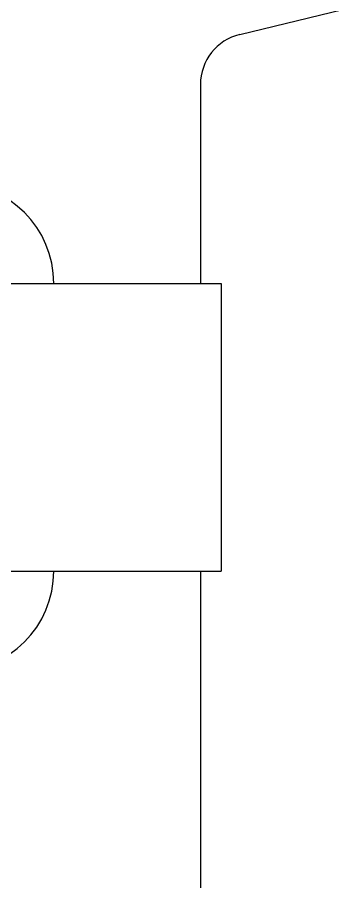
# Model space of a CAD drawing. Extents: x 3.27 to 9.48, y 3.29 to 7.63.
# Drawn here: x 3.5178 to 3.6423, y 4.2714 to 4.6027 of the extents above; entities that cross this region are included whole.
import ezdxf

# ---------------------------------------------------------------- set-up
doc = ezdxf.new("R2010")
doc.units = 0
doc.layers.add('VISIBLE_EDGES_ANSI_', color=7, linetype='CONTINUOUS')

msp = doc.modelspace()

# ---------------------------------------------------------------- linework, layer by layer
at = {"layer": 'VISIBLE_EDGES_ANSI_'}
for p, q in [((3.60292, 4.59609), (3.64229, 4.6056)), ((3.58786, 4.57695), (3.58786, 4.50071)), ((3.35459, 4.50071), (3.59577, 4.50071)), ((3.59577, 4.50071), (3.59577, 4.39048)), ((3.35459, 4.39048), (3.59577, 4.39048)), ((3.58786, 4.39048), (3.58786, 4.2578))]:
    msp.add_line(p, q, dxfattribs=at)
for centre, radius, start, end in [((3.60755, 4.57695), 0.01969, 103.586, 180), ((3.49337, 4.50071), 0.03839, 0, 90), ((3.49337, 4.39048), 0.03839, 270, 0)]:
    msp.add_arc(centre, radius, start, end, dxfattribs=at)

doc.saveas('drawing.dxf')
